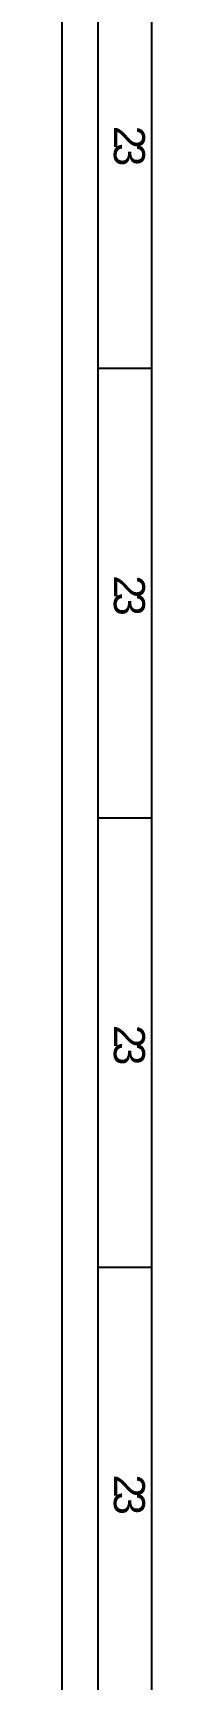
# Model space of a CAD drawing. Header units: millimetres. Extents: x 0 to 33.1, y 1.5 to 45.3.
# Drawn here: x 0.03 to 0.31, y 7.01 to 12.22 of the extents above; entities that cross this region are included whole.
import ezdxf

# ---------------------------------------------------------------- set-up
doc = ezdxf.new("R2010")
doc.units = ezdxf.units.MM
doc.header["$MEASUREMENT"] = 0
doc.layers.get('0').update_dxf_attribs({"linetype": 'CONTINUOUS'})

msp = doc.modelspace()

# ---------------------------------------------------------------- linework, layer by layer
at = {"color": 0, "linetype": 'Continuous'}
for p, q in [((0.027778, 1.49778), (0.027778, 45.3028)), ((0.141114, 1.61111), (0.141114, 44.9044)), ((0.311089, 1.78108), (0.311089, 44.7344)), ((0.311089, 11.1611), (0.142796, 11.1611)), ((0.311089, 9.73779), (0.142796, 9.73779)), ((0.311089, 8.31446), (0.142796, 8.31446))]:
    msp.add_line(p, q, dxfattribs=at)

# ---------------------------------------------------------------- texts
at = {"color": 0}
for s, p in [('2', (0.191111, 11.9294)), ('3', (0.191111, 11.8748)), ('2', (0.191111, 10.5061)), ('3', (0.191111, 10.4515)), ('2', (0.191111, 9.08278)), ('3', (0.191111, 9.02814)), ('2', (0.191111, 7.65944)), ('3', (0.191111, 7.60481))]:
    msp.add_text(s, height=0.098333, rotation=270, dxfattribs=at).set_placement(p)

doc.saveas('drawing.dxf')
